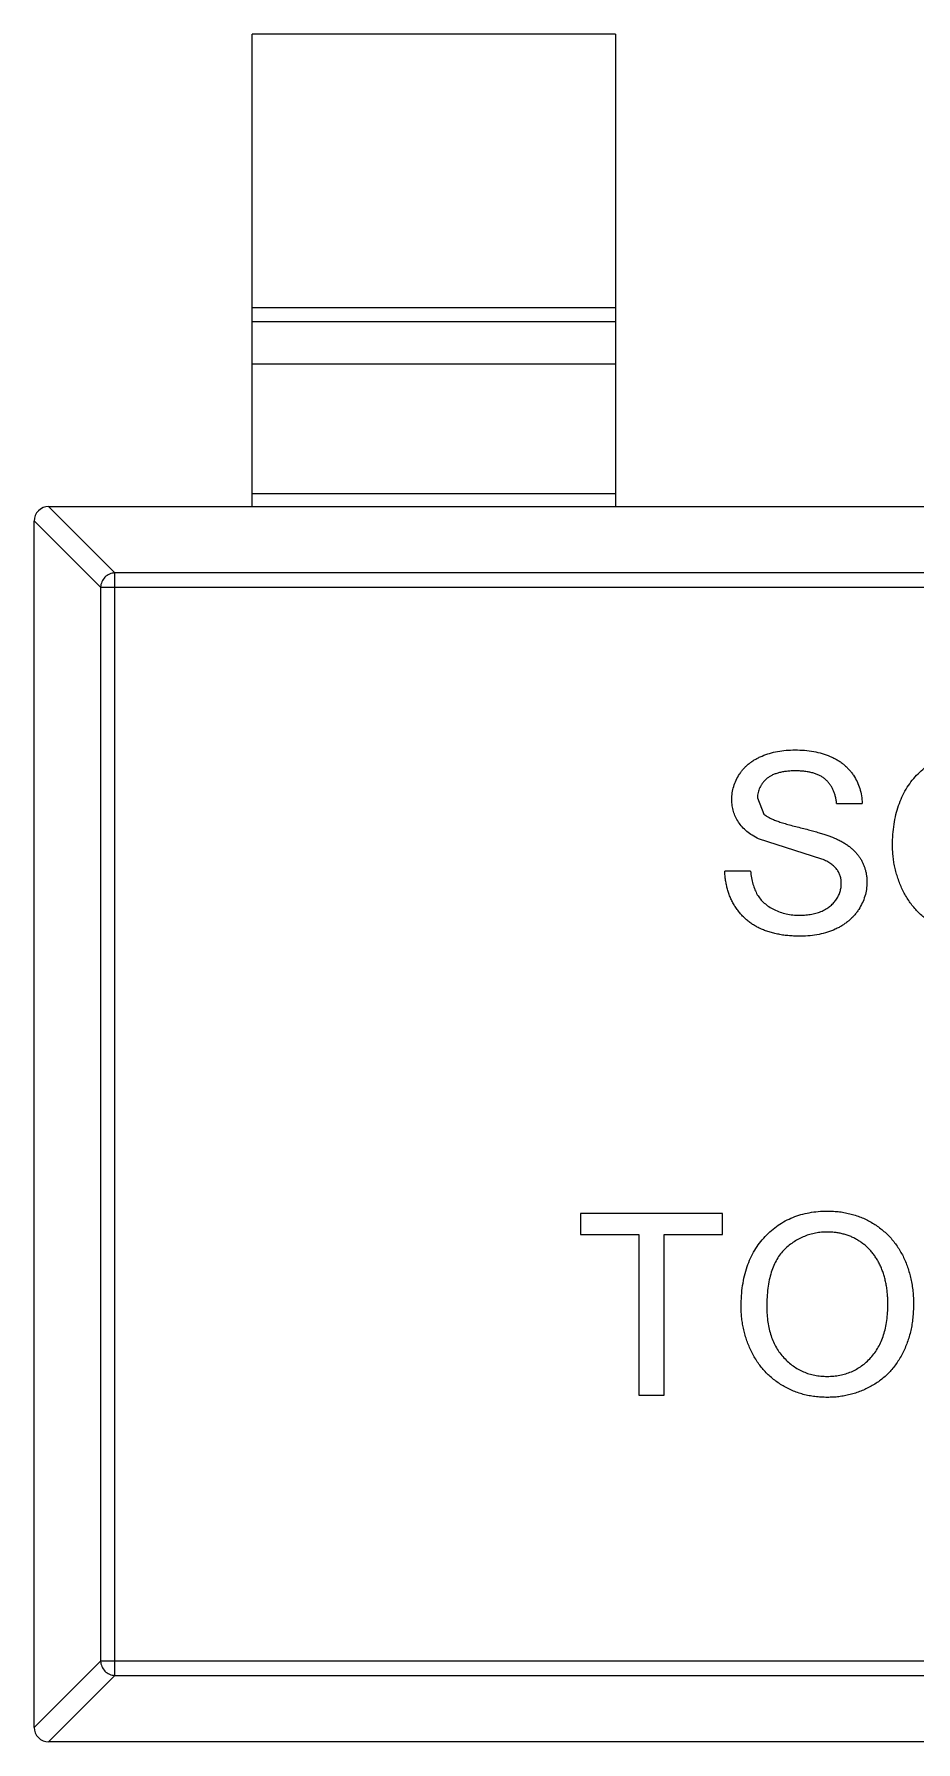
# Model space of a CAD drawing. Header units: millimetres. Extents: x -35.9 to 51.6, y -31.6 to 17.9.
# Drawn here: x 25.171 to 26.384, y -3.327 to -0.977 of the extents above; entities that cross this region are included whole.
import ezdxf

# ---------------------------------------------------------------- set-up
doc = ezdxf.new("R2010")
doc.units = ezdxf.units.MM
doc.header["$LTSCALE"] = 1.21
doc.header["$MEASUREMENT"] = 0
doc.layers.get('0').update_dxf_attribs({"linetype": 'CONTINUOUS'})

msp = doc.modelspace()

# ---------------------------------------------------------------- linework, layer by layer
at = {"color": 7, "linetype": 'Continuous'}
for p, q in [((25.4713, -1.6269), (25.4713, -0.9769)), ((25.9713, -0.9769), (25.4713, -0.9769)), ((25.9713, -0.9769), (25.9713, -1.6269)), ((25.4713, -1.353), (25.9713, -1.353)), ((25.9713, -1.3728), (25.4713, -1.3728)), ((25.9713, -1.4308), (25.4713, -1.4308)), ((25.4713, -1.6091), (25.9713, -1.6091)), ((25.191, -1.6269), (25.2824, -1.7183)), ((25.1913, -1.6269), (28.1513, -1.6269)), ((25.2627, -1.738), (25.1713, -1.6466)), ((25.1713, -3.3069), (25.1713, -1.6469)), ((25.2627, -1.738), (25.2627, -3.2158)), ((25.2627, -1.738), (28.0799, -1.738)), ((25.2824, -3.2354), (25.2824, -1.7183)), ((28.0602, -1.7183), (25.2824, -1.7183)), ((26.1665, -2.028), (26.1755, -2.0501)), ((26.2755, -2.0356), (26.3108, -2.0356)), ((26.2553, -2.112), (26.1682, -2.0843)), ((26.1569, -2.1285), (26.1216, -2.1285)), ((25.9229, -2.5997), (25.9229, -2.6285)), ((26.1184, -2.5997), (25.9229, -2.5997)), ((26.1184, -2.6285), (26.1184, -2.5997)), ((25.9229, -2.6285), (26.0031, -2.6285)), ((26.0031, -2.6285), (26.0031, -2.8497)), ((26.0383, -2.8497), (26.0383, -2.6285)), ((26.0383, -2.6285), (26.1184, -2.6285)), ((26.0031, -2.8497), (26.0383, -2.8497)), ((25.1713, -3.3072), (25.2627, -3.2158)), ((28.0799, -3.2158), (25.2627, -3.2158)), ((25.2824, -3.2354), (25.191, -3.3269)), ((25.2824, -3.2354), (28.0602, -3.2354)), ((28.1513, -3.3269), (25.1913, -3.3269))]:
    msp.add_line(p, q, dxfattribs=at)
for centre, start, end in [((25.1913, -1.6469), 90, 180), ((25.1913, -3.3069), 180, 270)]:
    msp.add_arc(centre, 0.02, start, end, dxfattribs=at)
for points, knots in [([(25.2824, -1.7183), (25.2799, -1.7184), (25.2748, -1.7195), (25.2684, -1.7239), (25.264, -1.7304), (25.2628, -1.7355), (25.2627, -1.738)], [0, 0, 0, 0, 0.249032, 0.5, 0.750968, 1, 1, 1, 1]), ([(26.1313, -2.0303), (26.1314, -2.0272), (26.1316, -2.021), (26.1337, -2.012), (26.1371, -2.0033), (26.1409, -1.9964), (26.1446, -1.9911), (26.1477, -1.9874), (26.1511, -1.9839), (26.1549, -1.9807), (26.1589, -1.9777), (26.1632, -1.9749), (26.1679, -1.9725), (26.1745, -1.9694), (26.1833, -1.9664), (26.1944, -1.9637), (26.206, -1.9622), (26.214, -1.9619), (26.2181, -1.9618)], [0, 0, 0, 0, 0.074995, 0.149165, 0.223664, 0.300412, 0.33957, 0.378921, 0.418096, 0.45823, 0.498427, 0.539708, 0.582216, 0.625824, 0.715481, 0.807384, 0.901634, 1, 1, 1, 1]), ([(26.2181, -1.9618), (26.2225, -1.9619), (26.2312, -1.9621), (26.2437, -1.9638), (26.2555, -1.9666), (26.2647, -1.9698), (26.2715, -1.973), (26.2763, -1.9755), (26.2808, -1.9784), (26.285, -1.9815), (26.2889, -1.9849), (26.2924, -1.9886), (26.2957, -1.9925), (26.2997, -1.998), (26.3039, -2.0054), (26.3075, -2.015), (26.31, -2.025), (26.3105, -2.032), (26.3108, -2.0356)], [0, 0, 0, 0, 0.100475, 0.195644, 0.286083, 0.372983, 0.415026, 0.456052, 0.495939, 0.535566, 0.574087, 0.612519, 0.651081, 0.689513, 0.766237, 0.84235, 0.919974, 1, 1, 1, 1]), ([(26.3524, -2.0933), (26.3525, -2.0883), (26.3527, -2.0786), (26.3543, -2.0643), (26.3568, -2.051), (26.3605, -2.0384), (26.3652, -2.0267), (26.3708, -2.0158), (26.3776, -2.0058), (26.3854, -1.9966), (26.394, -1.9885), (26.4032, -1.9813), (26.4131, -1.9753), (26.4235, -1.9703), (26.4346, -1.9665), (26.4463, -1.9638), (26.4585, -1.9621), (26.4669, -1.9619), (26.4712, -1.9618)], [0, 0, 0, 0, 0.075226, 0.146575, 0.2145, 0.27953, 0.342403, 0.403496, 0.463762, 0.523864, 0.583252, 0.641302, 0.698898, 0.756295, 0.814628, 0.874325, 0.935783, 1, 1, 1, 1]), ([(26.2195, -1.9907), (26.2172, -1.9907), (26.2129, -1.9907), (26.2067, -1.9913), (26.201, -1.9921), (26.1957, -1.9933), (26.1908, -1.9949), (26.1864, -1.9967), (26.1826, -1.999), (26.1791, -2.0015), (26.1762, -2.0044), (26.1736, -2.0073), (26.1714, -2.0104), (26.1696, -2.0137), (26.1682, -2.017), (26.1673, -2.0206), (26.1666, -2.0242), (26.1666, -2.0267), (26.1665, -2.028)], [0, 0, 0, 0, 0.091511, 0.177143, 0.257108, 0.331198, 0.400592, 0.465625, 0.526973, 0.585443, 0.641399, 0.695044, 0.746782, 0.796959, 0.847545, 0.897439, 0.947649, 1, 1, 1, 1]), ([(26.2755, -2.0356), (26.2753, -2.0338), (26.2748, -2.0303), (26.2737, -2.0252), (26.2722, -2.0205), (26.2704, -2.0161), (26.2683, -2.0121), (26.2657, -2.0084), (26.2628, -2.005), (26.2596, -2.002), (26.256, -1.9993), (26.2519, -1.997), (26.2475, -1.995), (26.2427, -1.9934), (26.2374, -1.9922), (26.2318, -1.9913), (26.2258, -1.9908), (26.2216, -1.9907), (26.2195, -1.9907)], [0, 0, 0, 0, 0.067155, 0.131403, 0.192732, 0.251253, 0.307704, 0.362699, 0.417778, 0.472304, 0.527873, 0.58523, 0.645057, 0.707952, 0.774434, 0.84494, 0.920404, 1, 1, 1, 1]), ([(26.1682, -2.0843), (26.1652, -2.0827), (26.1596, -2.0797), (26.1519, -2.0742), (26.1455, -2.0681), (26.1403, -2.0614), (26.1362, -2.0543), (26.1334, -2.0466), (26.1315, -2.0386), (26.1314, -2.0331), (26.1313, -2.0303)], [0, 0, 0, 0, 0.144805, 0.279512, 0.406394, 0.527502, 0.645393, 0.761885, 0.878942, 1, 1, 1, 1]), ([(26.1755, -2.0501), (26.1764, -2.0508), (26.1783, -2.0525), (26.1818, -2.0546), (26.1863, -2.0568), (26.1916, -2.059), (26.1978, -2.0612), (26.2048, -2.0634), (26.2128, -2.0657), (26.2214, -2.0678), (26.2301, -2.07), (26.2384, -2.0721), (26.2459, -2.0742), (26.2528, -2.0762), (26.2591, -2.0781), (26.2646, -2.08), (26.2694, -2.0818), (26.2724, -2.0831), (26.2738, -2.0836)], [0, 0, 0, 0, 0.032743, 0.07241, 0.119611, 0.174673, 0.237345, 0.308352, 0.38763, 0.474784, 0.563332, 0.645136, 0.720203, 0.789134, 0.851497, 0.907331, 0.956969, 1, 1, 1, 1]), ([(26.2738, -2.0836), (26.2756, -2.0845), (26.2791, -2.0861), (26.2841, -2.0889), (26.2888, -2.0917), (26.2931, -2.0948), (26.297, -2.0981), (26.3005, -2.1015), (26.3038, -2.105), (26.3066, -2.1088), (26.3091, -2.1127), (26.3113, -2.1168), (26.313, -2.121), (26.3146, -2.1253), (26.3157, -2.1298), (26.3166, -2.1344), (26.3171, -2.1392), (26.3171, -2.1424), (26.3172, -2.1441)], [0, 0, 0, 0, 0.074931, 0.147078, 0.216364, 0.282503, 0.346688, 0.408836, 0.469262, 0.528432, 0.587001, 0.644416, 0.702189, 0.759767, 0.81849, 0.877633, 0.93802, 1, 1, 1, 1]), ([(26.2819, -2.1458), (26.2818, -2.144), (26.2817, -2.1404), (26.2806, -2.1353), (26.2785, -2.1306), (26.2759, -2.1261), (26.2722, -2.122), (26.2675, -2.1183), (26.2618, -2.1149), (26.2575, -2.113), (26.2553, -2.112)], [0, 0, 0, 0, 0.117768, 0.230176, 0.339843, 0.450625, 0.566943, 0.696021, 0.839438, 1, 1, 1, 1]), ([(26.471, -2.2182), (26.4681, -2.2182), (26.4624, -2.2181), (26.454, -2.2173), (26.4458, -2.216), (26.4379, -2.2141), (26.4301, -2.2117), (26.4226, -2.2088), (26.4154, -2.2054), (26.4084, -2.2015), (26.4017, -2.1971), (26.3954, -2.1922), (26.3896, -2.187), (26.3842, -2.1814), (26.3791, -2.1755), (26.3745, -2.1691), (26.3703, -2.1623), (26.3666, -2.1552), (26.3632, -2.1479), (26.3604, -2.1404), (26.3579, -2.1328), (26.3559, -2.1251), (26.3543, -2.1173), (26.3533, -2.1094), (26.3525, -2.1014), (26.3524, -2.0961), (26.3524, -2.0933)], [0, 0, 0, 0, 0.044697, 0.088534, 0.131409, 0.173814, 0.215715, 0.257247, 0.298848, 0.340604, 0.382029, 0.42297, 0.463632, 0.504048, 0.544591, 0.584964, 0.626265, 0.667979, 0.709943, 0.751382, 0.792619, 0.833948, 0.875008, 0.916446, 0.957907, 1, 1, 1, 1]), ([(26.2264, -2.2182), (26.2236, -2.2182), (26.2183, -2.2182), (26.2105, -2.2176), (26.203, -2.2169), (26.1958, -2.2157), (26.189, -2.2142), (26.1825, -2.2124), (26.1763, -2.2103), (26.1705, -2.2079), (26.165, -2.205), (26.1598, -2.202), (26.1549, -2.1985), (26.1504, -2.1946), (26.146, -2.1906), (26.1421, -2.1861), (26.1384, -2.1813), (26.1351, -2.1762), (26.1321, -2.1709), (26.1294, -2.1653), (26.1271, -2.1596), (26.1253, -2.1537), (26.1238, -2.1477), (26.1227, -2.1414), (26.1219, -2.135), (26.1217, -2.1307), (26.1216, -2.1285)], [0, 0, 0, 0, 0.052493, 0.102825, 0.151397, 0.198033, 0.242876, 0.285999, 0.327849, 0.368395, 0.407852, 0.446838, 0.485166, 0.523341, 0.561602, 0.59992, 0.638496, 0.677791, 0.71729, 0.756605, 0.796068, 0.835886, 0.875714, 0.916263, 0.95776, 1, 1, 1, 1]), ([(26.1569, -2.1285), (26.1573, -2.1317), (26.158, -2.1377), (26.1601, -2.1464), (26.1628, -2.1541), (26.1661, -2.1611), (26.1705, -2.1672), (26.1758, -2.1728), (26.1823, -2.1776), (26.1895, -2.1818), (26.1976, -2.1852), (26.2062, -2.1876), (26.2154, -2.1891), (26.2216, -2.1893), (26.2248, -2.1894)], [0, 0, 0, 0, 0.093796, 0.180188, 0.260363, 0.334847, 0.407093, 0.481448, 0.559271, 0.64227, 0.728586, 0.815978, 0.906035, 1, 1, 1, 1]), ([(26.2248, -2.1894), (26.2276, -2.1893), (26.2332, -2.1892), (26.2411, -2.188), (26.2486, -2.1863), (26.2555, -2.1837), (26.2618, -2.1805), (26.2672, -2.1766), (26.2718, -2.1722), (26.2755, -2.1673), (26.2783, -2.1621), (26.2804, -2.1567), (26.2817, -2.1513), (26.2818, -2.1476), (26.2819, -2.1458)], [0, 0, 0, 0, 0.105584, 0.205868, 0.300947, 0.393002, 0.480949, 0.562874, 0.641461, 0.717742, 0.791772, 0.862716, 0.931777, 1, 1, 1, 1]), ([(26.3172, -2.1441), (26.317, -2.1473), (26.3168, -2.1538), (26.3145, -2.1634), (26.311, -2.1727), (26.3069, -2.18), (26.303, -2.1856), (26.2998, -2.1897), (26.2962, -2.1934), (26.2923, -2.1969), (26.2881, -2.2002), (26.2836, -2.2033), (26.2788, -2.2061), (26.2719, -2.2095), (26.2628, -2.213), (26.2512, -2.216), (26.239, -2.2179), (26.2306, -2.2181), (26.2264, -2.2182)], [0, 0, 0, 0, 0.074816, 0.148535, 0.223872, 0.301297, 0.340894, 0.38034, 0.420127, 0.45995, 0.500831, 0.541907, 0.584439, 0.62808, 0.717267, 0.80786, 0.901925, 1, 1, 1, 1]), ([(26.1441, -2.728), (26.1442, -2.7229), (26.1443, -2.7132), (26.1459, -2.699), (26.1485, -2.6856), (26.1522, -2.673), (26.1568, -2.6613), (26.1625, -2.6504), (26.1693, -2.6404), (26.177, -2.6312), (26.1857, -2.6231), (26.1949, -2.6159), (26.2047, -2.6099), (26.2152, -2.6049), (26.2262, -2.6011), (26.2379, -2.5985), (26.2502, -2.5967), (26.2585, -2.5965), (26.2628, -2.5965)], [0, 0, 0, 0, 0.075226, 0.146575, 0.2145, 0.27953, 0.342403, 0.403496, 0.463762, 0.523864, 0.583252, 0.641302, 0.698898, 0.756295, 0.814628, 0.874325, 0.935783, 1, 1, 1, 1]), ([(26.2628, -2.5965), (26.2656, -2.5965), (26.2713, -2.5966), (26.2795, -2.5973), (26.2876, -2.5987), (26.2955, -2.6005), (26.3031, -2.6028), (26.3106, -2.6055), (26.3178, -2.609), (26.3248, -2.6128), (26.3315, -2.6171), (26.3377, -2.6218), (26.3436, -2.6269), (26.3491, -2.6324), (26.3542, -2.6384), (26.3588, -2.6447), (26.3631, -2.6515), (26.3669, -2.6586), (26.3703, -2.666), (26.3732, -2.6737), (26.3757, -2.6817), (26.3778, -2.6899), (26.3793, -2.6983), (26.3805, -2.707), (26.3811, -2.716), (26.3812, -2.722), (26.3813, -2.7251)], [0, 0, 0, 0, 0.043099, 0.085587, 0.126908, 0.167967, 0.20845, 0.249025, 0.289281, 0.33001, 0.370598, 0.410466, 0.450033, 0.489688, 0.529116, 0.569037, 0.609703, 0.650759, 0.692509, 0.734219, 0.776707, 0.819552, 0.863351, 0.907839, 0.953334, 1, 1, 1, 1]), ([(26.263, -2.6253), (26.2602, -2.6254), (26.2547, -2.6255), (26.2465, -2.6267), (26.2386, -2.6285), (26.2311, -2.6311), (26.2238, -2.6345), (26.2169, -2.6386), (26.2102, -2.6434), (26.2039, -2.649), (26.198, -2.6554), (26.193, -2.6629), (26.1888, -2.6714), (26.1853, -2.6809), (26.1826, -2.6914), (26.1807, -2.7028), (26.1796, -2.7153), (26.1794, -2.7239), (26.1793, -2.7284)], [0, 0, 0, 0, 0.055943, 0.110382, 0.164048, 0.216759, 0.269601, 0.323009, 0.377581, 0.433449, 0.490922, 0.550625, 0.613117, 0.679861, 0.751358, 0.828261, 0.910795, 1, 1, 1, 1]), ([(26.346, -2.7248), (26.346, -2.7223), (26.3459, -2.7175), (26.3454, -2.7103), (26.3447, -2.7034), (26.3436, -2.6967), (26.3421, -2.6903), (26.3404, -2.6841), (26.3384, -2.6781), (26.336, -2.6724), (26.3334, -2.6669), (26.3304, -2.6618), (26.3271, -2.657), (26.3237, -2.6524), (26.3198, -2.6483), (26.3157, -2.6444), (26.3112, -2.6409), (26.3065, -2.6376), (26.3016, -2.6347), (26.2966, -2.6322), (26.2914, -2.63), (26.286, -2.6283), (26.2804, -2.627), (26.2748, -2.626), (26.2689, -2.6254), (26.265, -2.6253), (26.263, -2.6253)], [0, 0, 0, 0, 0.050852, 0.099752, 0.147438, 0.194086, 0.239171, 0.28334, 0.326577, 0.368936, 0.410572, 0.451051, 0.490877, 0.530044, 0.568937, 0.607578, 0.64642, 0.685679, 0.724799, 0.763513, 0.802173, 0.84074, 0.879649, 0.919071, 0.959098, 1, 1, 1, 1]), ([(26.2625, -2.824), (26.2655, -2.8239), (26.2713, -2.8238), (26.2799, -2.8226), (26.288, -2.8205), (26.2958, -2.8177), (26.3031, -2.814), (26.31, -2.8096), (26.3165, -2.8043), (26.3226, -2.7982), (26.3281, -2.7914), (26.333, -2.7839), (26.3369, -2.7757), (26.3404, -2.7668), (26.3429, -2.7573), (26.3447, -2.747), (26.3458, -2.7361), (26.3459, -2.7286), (26.346, -2.7248)], [0, 0, 0, 0, 0.061055, 0.119545, 0.176806, 0.232956, 0.288583, 0.344667, 0.401662, 0.46054, 0.520477, 0.581213, 0.643431, 0.707961, 0.775371, 0.846414, 0.921152, 1, 1, 1, 1]), ([(26.3813, -2.7251), (26.3812, -2.7282), (26.3811, -2.7343), (26.3804, -2.7434), (26.3792, -2.7522), (26.3776, -2.7607), (26.3754, -2.7691), (26.3728, -2.7772), (26.3697, -2.785), (26.3661, -2.7925), (26.3621, -2.7997), (26.3577, -2.8065), (26.3529, -2.8128), (26.3477, -2.8187), (26.3421, -2.8241), (26.3361, -2.8291), (26.3297, -2.8336), (26.3229, -2.8377), (26.3159, -2.8412), (26.3087, -2.8443), (26.3014, -2.847), (26.2939, -2.8491), (26.2863, -2.8508), (26.2785, -2.852), (26.2707, -2.8527), (26.2653, -2.8528), (26.2627, -2.8529)], [0, 0, 0, 0, 0.04756, 0.093962, 0.139112, 0.183626, 0.227457, 0.270703, 0.313611, 0.35626, 0.398366, 0.439557, 0.480045, 0.519888, 0.559658, 0.599421, 0.639208, 0.679668, 0.72002, 0.759859, 0.79956, 0.839199, 0.878956, 0.918794, 0.959083, 1, 1, 1, 1]), ([(26.2627, -2.8529), (26.2598, -2.8528), (26.2541, -2.8527), (26.2457, -2.8519), (26.2375, -2.8506), (26.2295, -2.8488), (26.2218, -2.8463), (26.2143, -2.8434), (26.207, -2.84), (26.2, -2.8361), (26.1934, -2.8317), (26.1871, -2.8269), (26.1812, -2.8217), (26.1758, -2.816), (26.1707, -2.8101), (26.1662, -2.8037), (26.162, -2.7969), (26.1582, -2.7898), (26.1549, -2.7825), (26.152, -2.775), (26.1496, -2.7674), (26.1476, -2.7597), (26.146, -2.7519), (26.1449, -2.744), (26.1442, -2.736), (26.1441, -2.7307), (26.1441, -2.728)], [0, 0, 0, 0, 0.044697, 0.088534, 0.131409, 0.173814, 0.215715, 0.257247, 0.298848, 0.340604, 0.382029, 0.42297, 0.463632, 0.504048, 0.544591, 0.584964, 0.626265, 0.667979, 0.709943, 0.751382, 0.792619, 0.833948, 0.875008, 0.916446, 0.957907, 1, 1, 1, 1]), ([(26.1793, -2.7284), (26.1794, -2.732), (26.1795, -2.739), (26.1807, -2.7493), (26.1825, -2.759), (26.1851, -2.7681), (26.1884, -2.7766), (26.1925, -2.7845), (26.1973, -2.7918), (26.2029, -2.7985), (26.209, -2.8045), (26.2155, -2.8097), (26.2224, -2.8141), (26.2297, -2.8177), (26.2374, -2.8206), (26.2454, -2.8226), (26.2539, -2.8238), (26.2596, -2.8239), (26.2625, -2.824)], [0, 0, 0, 0, 0.075964, 0.148125, 0.217201, 0.2833, 0.347202, 0.4093, 0.470426, 0.531588, 0.591739, 0.650258, 0.707303, 0.764208, 0.821148, 0.879119, 0.938423, 1, 1, 1, 1]), ([(25.2627, -3.2158), (25.2628, -3.2183), (25.264, -3.2234), (25.2684, -3.2298), (25.2748, -3.2342), (25.2799, -3.2354), (25.2824, -3.2354)], [0, 0, 0, 0, 0.249032, 0.5, 0.750968, 1, 1, 1, 1])]:
    msp.add_open_spline(points, degree=3, knots=knots, dxfattribs=at)

doc.saveas('drawing.dxf')
